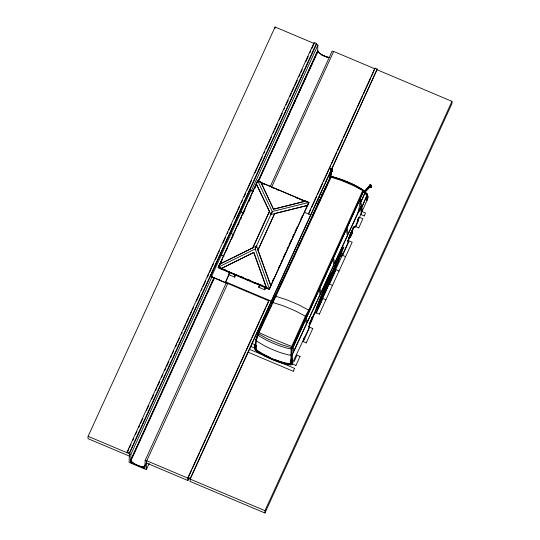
<?xml version="1.0" encoding="UTF-8"?>
<svg xmlns="http://www.w3.org/2000/svg" width="540" height="540" viewBox="0 0 540 540"><rect width="100%" height="100%" fill="white"/><g stroke="black" fill="none" stroke-linecap="round" stroke-linejoin="round"><path stroke-width="0.81" d="M367.801 197.201L366.714 193.496L367.774 196.405L367.74 198.254L366.768 200.934L355.003 227.327L353.545 226.712M365.573 192.53L366.822 193.624L367.713 195.851L367.74 198.254M253.584 191.538L249.784 189.938L210.391 276.176L218.417 279.848L219.287 279.248L219.618 280.354L227.651 283.743L146.671 461.018L145.172 460.384L226.402 282.562M332.201 170.107L332.053 171.261L331.094 170.856M322.988 292.079L322.859 289.103L327.544 279.031L327.476 287.449L322.778 297.736L322.988 292.079L327.706 280.942M366.775 200.812L367.281 194.744L363.13 190.073L354.53 185.105A154.744 152.294 59 0 0 340.868 179.341L333.545 177.039L330.44 176.884L272.106 302.954M290.918 361.544L291.067 348.935L292.329 345.154L305.438 316.13L308.738 310.048L362.664 190.782M322.387 298.735L322.441 289.737M367.281 194.744L367.099 200.05M367.747 196.169L367.349 199.348M367.443 197.816L367.389 199.179L367.457 197.471M314.084 43.456L275.076 27L88.108 436.313L88.027 438.649L129.323 456.077M127.15 452.783L127.183 451.805L314.159 42.491L316.406 43.443L316.373 44.422L129.404 453.735M316.406 43.443L129.438 452.75L129.101 462.348L146.374 469.631L149.175 463.502M145.172 460.384L144.882 468.531L130.619 462.51L130.903 454.37L212.132 276.541M146.374 469.631L146.684 460.742L265.005 510.658L264.924 513L190.148 481.451L190.256 478.413L330.608 171.153M146.597 463.077L187.893 480.506L188.001 477.461L268.981 300.186L268.954 300.888L219.625 280.078L219.281 279.524L218.417 279.848M211.356 276.872L250.756 190.627M218.862 267.118L218.828 268.103L269.129 289.332L307.847 204.572M229.703 272.471L225.41 282.515L229.939 272.592M249.784 189.938L252.869 191.525M248.225 352.262L293.274 371.27M249.541 349.387L266.632 356.481M250.85 346.511L255.515 348.361M256.338 245.977L219.49 264.236L218.113 267.253L269.372 288.927L308.988 202.392L272.464 211.464L271.087 214.481L307.611 205.409L308.988 202.392L305.836 201.062L273.537 209.291L260.793 182.054L257.634 180.725L219.713 264.337M252.167 343.643L255.224 344.81M256.041 349.38L255.508 348.779L255.751 349.312C252.855 344.966 256.905 341.233 255.751 349.312L256.169 345.749L255.116 344.662L256.169 345.749M255.11 348.685L255.265 344.304M255.278 346.059L255.967 339.491L257.641 334.105L275.184 296.298M275.022 28.559L275.076 27M269.129 289.332L269.163 288.347M271.208 301.84L271.235 301.138L225.43 281.812M291.965 363.339L291.425 364.001L290.257 363.812L290.385 360.187L291.931 360.194L292.093 359.714M291.425 364.001L291.553 360.376L291.931 360.194L291.803 363.818L290.257 363.812M294.212 361.382L297.034 355.084L300.038 356.474M294.59 368.395L278.282 361.395M295.9 365.519L300.038 356.353M303.21 341.685L309.778 327.193L312.781 328.577M308.192 203.81L308.232 202.824M303.554 339.275L304.425 337.109M303.757 339.363L304.628 337.196M306.214 342.947L312.781 328.462M310.608 215.595L310.628 214.893L304.418 212.274M317.621 52.387L317.878 45.056L316.373 44.422M316.514 202.777L318.047 203.303M317.824 199.901L320.159 200.765M319.14 197.026L320.693 197.566M316.339 312.937L322.913 298.445L325.91 299.828M320.45 194.15L322.785 195.014M319.343 314.199L352.181 242.217L349.178 240.948L342.603 255.44M319.754 304.297L320.915 301.543L319.775 303.75M320.706 301.455L320.733 302.501L320.699 301.725M327.868 286.74L327.908 277.952M329.474 284.189L336.042 269.696L339.046 271.08M332.208 276.541L333.079 274.374M332.411 276.622L333.281 274.462M332.478 285.451L329.474 284.067M341.746 256.169L342.907 253.658L341.746 256.169L341.759 255.623M341.847 255.177C342.286 256.77 343.629 249.966 342.056 255.265M342.711 253.287L342.664 254.144M345.607 256.709L342.61 255.319M350.001 235.177L350.568 235.751L351.128 234.347M355.738 226.692L358.56 220.516M358.722 219.031C354.051 227.502 361.348 212.868 357.696 219.767M357.858 220.914L358.729 218.754M357.683 220.05L358.553 217.883M357.656 220.833L358.756 217.971M358.742 227.961L362.88 218.788L358.999 217.154M361.145 213.894L361.058 206.489L292.262 354.807L291.917 363.629L291.344 364.5C281.9 364.277 273.125 359.37 264.6 355.685M361.537 213.037L361.719 207.731L366.95 195.629M362.225 209L361.699 210.762L362.225 209L361.921 210.114M361.908 210.634L362.32 209.257M364.19 216.034L365.506 213.044L361.625 211.403M367.362 196.155C368.294 196.371 366.964 199.118 367.801 197.235M371.446 76.525L374.976 68.148L377.231 69.1L331.661 169.493M377.204 69.802L451.973 101.351L451.892 103.687L264.924 513M255.299 344.79L255.393 342.279M291.816 362.171L291.829 363.818C278.917 362.914 266.105 356.616 255.582 349.184L256.365 340.531L259.018 332.64L330.993 177.417M330.878 170.66L330.359 169.081L331.493 168.386L332.06 168.622L332.12 169.331L330.764 176.756L333.545 177.039L340.868 179.341A152.334 150.889 73 0 1 354.625 185.126C359.289 187.36 364.001 189.931 367.132 194.15M330.021 177.917L330.878 169.067L331.493 168.386L330.629 169.162L329.886 176.384L330.217 177.998M291.809 360.531L291.776 348.854L292.903 345.478L305.957 316.562L309.265 310.48L363.623 190.62M330.257 177.383L331.425 168.865L332.343 169.034L332.053 171.261M330.466 177.478L331.769 169.02M350.568 235.751L350.987 234.59M349.623 237.026L349.576 237.499L349.927 237.026M351.135 234.38L351.371 233.854L351.027 234.704M351.277 232.99L350.514 235.13M351.81 231.964L351.338 232.2M351.284 233.644C350.48 234.326 352.714 233.618 350.71 234.617M350.845 234.617L351.216 233.55M351.547 234.522L351.83 233.806M325.242 189.243L326.612 185.166M349.67 236.804L349.812 237.188M358.074 212.524L359.464 206.165L359.154 201.069L359.917 199.22L361.01 206.192L348.131 233.948L347.132 227.556L359.154 201.069M332.242 171.241L332.06 168.622L332.168 169.344M314.354 312.404L315.853 313.031L347.544 243.668L348.59 238.882L351.243 232.544C353.477 232.409 350.453 234.468 351.257 232.551C351.938 231.721 354.166 224.262 355.003 227.327M349.954 236.27C350.008 235.386 351.216 235.96 350.622 236.594L349.61 236.466L350.575 236.527M350.831 236.027L349.853 235.852L349.61 236.466M351.567 233.53L351.959 232.288M369.765 187.07L371.135 187.643L370.946 185.031L369.495 185.139L369.475 186.422M371.054 185.747L370.946 185.031L370.886 186.145L365.762 191.518L364.487 192.605L364.034 192.416M371.223 186.496C372.161 185.443 369.178 184.032 370.049 185.612M371.135 187.643L371.277 185.888M326.288 187.09L327.011 184.316L330.176 177.471M270.648 307.199L271.249 304.918M298.505 246.652L298.931 245.045M299.086 245.761L299.72 243.331M312.174 217.397L312.775 215.102M312.755 216.466L313.565 213.394L325.715 186.962M326.038 187.367L326.423 185.902M285.498 274.732L285.883 273.287M284.715 276.433L285.1 275.002L272.038 303.21M333.315 272.363L328.826 281.009L338.445 257.546L342.34 249.035L343.805 246.942L337.952 262.44L327.949 284.276M334.699 268.151L337.885 259.565L341.705 251.836L338.047 261.522L334.699 268.151L335.833 264.681M350.474 234.617L350.386 235.17M327.679 281.732L322.913 293.969L327.564 285.012L322.859 295.562M329.96 277.54L328.826 281.009M349.596 236.952L349.745 236.527M351.81 232.706L351.979 231.734L351.628 232.207M322.913 293.969L324.088 290.392M370.946 187.67L371.25 187.198M257.492 335.927L258.444 332.775M257.351 336.4L255.967 339.491L256.365 340.531L258.201 342.103L265.505 346.329A122.357 113.987 7.1 0 0 280.523 352.661L288.718 354.983L291.931 355.084L292.059 349.198A2.997 0.493 -68.4 0 1 293.099 345.64L306.106 316.811L309.413 310.736M258.68 331.985L330.723 176.742M260.793 182.054L273.537 209.291M350.244 235.184L349.846 236.048L350.541 236.041L350.244 237.101L349.616 236.77L350.447 235.271M350.312 236.459L349.873 236.075L350.129 235.177M351.236 233.26L351.857 233.516L351.236 233.26L351.473 232.841M351.554 232.571L352.168 232.835L351.857 233.516M255.967 339.916L259.051 331.196M349.475 236.567L349.819 235.676M349.677 236.655L349.967 235.845M351.108 234.495L350.453 234.218L350.71 233.591L351.709 234.023M229.433 272.363L228.717 274.624L234.725 277.162L235.71 275.002M265.741 287.672L264.755 289.832L258.748 287.293L259.463 285.032M351.331 233.388L351.567 232.835M351.877 232.814L351.445 233.786M349.582 236.223L350.089 235.251L351.068 235.703L350.237 234.772L350.851 235.049M349.886 235.184L349.67 236.048L350.73 236.169M349.785 236.311L350.507 234.529M351.587 233.395L351.715 233.03M327.638 282.832L326.768 286.132M350.669 234.819L351.331 235.082L351.068 235.703M364.487 192.605L363.798 192.173L370.352 184.997M322.569 293.47L320.895 298.985L317.081 306.72L322.589 292.91M323.872 292.552L326.14 285.275M350.541 235.427L351.439 233.226M328.043 281.698L337.203 260.496M351.263 232.801L351.54 232.193L352.168 232.524M350.244 237.101L350.501 236.419M329.447 280.267L332.012 272.423M335.205 265.444L332.64 273.274M335.32 267.415L337.885 259.565M370.474 187.508L371.075 187.225M349.866 235.42L350.257 234.448M350.069 235.507L350.615 234.164M350.744 234.394L350.953 233.631L350.582 234.367M350.879 234.536L350.892 234.239M351.284 234.198L351.493 233.726M322.967 292.417L323.46 291.154M264.857 355.84L257.195 351.385L254.934 349.144L255.17 348.125L255.035 349.529L257.297 351.769L264.701 356.069A126.927 121.635 2 0 0 279.902 362.482L288.191 364.804L291.607 364.662L308.394 329.373L309.697 323.845L312.755 316.825L315.401 312.053L315.853 313.031M269.696 357.615L269.534 358.02L269.777 357.426L260.537 353.012L257.357 350.98L255.494 349.373L255.089 348.314M274.84 359.782L274.678 360.187L274.921 359.593L284.56 363.15L288.252 364.014L290.75 364.244L291.829 363.818M255.231 345.141L255.211 345.89L256.142 346.586M255.163 347.099L255.143 347.848L256.075 348.543M254.995 348.287L255.137 347.936M351.115 234.617L351.317 234.171M322.468 296.359L316.447 309.521L314.982 311.614L322.616 292.052M350.447 234.617L350.622 234.191M350.183 236.662L351.135 234.617M350.318 234.306L350.608 233.638M350.541 234.448L350.811 233.726M350.75 235.454L350.933 235.042M293.544 352.019L293.26 346.93L305.667 319.444L306.376 323.959L293.524 351.662M328.097 280.051L331.331 273.348M127.501 452.021L128.898 448.949M129.6 447.417L131.004 444.353M132.752 440.519L133.805 438.224M135.554 434.389L136.951 431.325M138.706 427.491L139.752 425.189M140.454 423.657L142.904 418.291M146.408 410.63L148.858 405.263M151.659 399.127L153.758 394.531M155.513 390.697L156.911 387.632M157.613 386.1L159.712 381.496M161.46 377.669L162.864 374.598M164.612 370.771L165.665 368.469M166.367 366.937L168.817 361.57M170.566 357.737L171.619 355.442M172.314 353.902L173.718 350.838M175.466 347.004L176.87 343.94M177.572 342.407L179.672 337.81M181.42 333.976L182.122 332.444M183.519 329.38L185.625 324.776M186.32 323.244L188.771 317.878M189.472 316.346L191.572 311.749M192.274 310.216L193.678 307.152M196.479 301.016L199.625 294.118M201.38 290.284L202.082 288.752M203.128 286.457L205.578 281.09M207.333 277.256L208.73 274.192M209.432 272.66L211.532 268.056M212.234 266.524L213.631 263.459M215.386 259.625L217.485 255.029M218.187 253.496L219.584 250.425M223.088 242.764L225.538 237.398M227.286 233.564L227.988 232.031M229.041 229.73L231.491 224.37M234.293 218.234L237.445 211.336M238.14 209.804L239.544 206.739M241.292 202.905L242.345 200.603M244.094 196.776L245.498 193.705M247.246 189.878L248.299 187.576M248.994 186.044L251.451 180.677M254.948 173.009L257.398 167.643M258.1 166.111L259.504 163.046M260.199 161.514L262.305 156.917M264.053 153.083L264.755 151.551M266.153 148.487L268.252 143.883M268.954 142.351L271.404 136.984M273.159 133.15L274.205 130.856M274.907 129.323L277.358 123.957M279.106 120.123L282.258 113.225M284.013 109.391L284.708 107.858M286.112 104.794L288.212 100.197M289.966 96.363L291.364 93.299M292.066 91.76L294.165 87.163M294.867 85.631L297.317 80.264M299.066 76.43L300.119 74.135M300.821 72.603L302.218 69.532M305.721 61.87L308.171 56.504M309.92 52.67L310.622 51.138M311.675 48.836L314.125 43.47M251.35 190.694L317.878 45.056M270.783 214.36L256.257 183.742L257.634 180.725L272.16 211.336M257.715 181.015L218.322 267.388L219.017 265.862M214.036 277.661L130.707 460.087L131.072 460.445A7.378 1.958 24.6 0 0 137.754 465.406A7.378 1.958 24.6 0 0 144.585 466.148L145.672 464.569M220.259 264.067L222.352 259.484M226.186 251.087L227.232 248.798M232.112 238.106L233.165 235.811M238.046 225.126L239.092 222.831M240.833 219.017L241.535 217.492M242.926 214.434L245.018 209.851M248.859 201.454L250.952 196.871M254.786 188.474L256.406 184.91M258.154 181.082L317.675 50.774L318.047 51.138A7.378 1.958 24.6 0 0 322.151 54.844A7.378 1.958 24.6 0 0 329.528 57.49M131.044 459.52L214.07 277.776M258.208 181.143L317.669 50.976C319.856 54.844 324.857 56.376 328.934 57.551M273.699 147.785L278.944 136.31M279.639 134.777L283.838 125.597M285.586 121.77L289.778 112.583M291.526 108.756L295.724 99.576M296.42 98.044L301.664 86.562M302.366 85.037L307.611 73.555M308.306 72.023L312.505 62.843M313.2 61.31L315.65 55.951M316.346 54.425L317.743 51.361M131.072 460.445L214.407 278.019M258.525 181.44L318.047 51.138M130.619 462.51L131.321 460.978M270.169 186.746L332.141 51.077L333.646 51.712M271.613 187.245L333.653 51.428L374.949 68.85M144.585 466.148L145.638 463.846M233.928 257.297L252.734 247.982L269.453 211.383L256.257 183.742M269.379 288.792L255.258 249.122L256.642 246.105L270.844 285.903L269.467 288.92L218.113 267.253L255.11 249.035L272.315 211.376M270.844 285.903L257.931 250.175L274.651 213.577L307.611 205.409M258.748 287.293L259.403 285.856M272.302 281.475L273.699 278.417M278.235 268.488L279.625 265.437M281.131 262.076L281.833 260.543M283.115 257.803L285.208 253.22M287.064 249.082L287.766 247.556M289.049 244.823L291.141 240.239M292.302 237.627L293.699 234.569M294.975 231.842L297.068 227.259M300.901 218.862L301.948 216.567M308.381 213.941L374.976 68.148M187.981 478.163L191.484 470.489M192.186 468.956L199.544 452.837M200.246 451.305L205.504 439.79M206.206 438.257L211.464 426.749M212.166 425.21L219.53 409.097M220.232 407.558L225.491 396.05M226.186 394.511L231.444 383.002M232.146 381.47L239.51 365.351M240.212 363.818L245.471 352.303M246.173 350.771L251.431 339.262M252.133 337.723L259.49 321.611M260.192 320.072L265.451 308.563M266.153 307.031L268.61 301.658M308.704 213.881L310.804 209.27M311.506 207.738L316.764 196.229M317.466 194.697L322.724 183.181M323.426 181.649L330.784 165.537M331.486 163.998L336.744 152.489M337.446 150.957L342.704 139.448M343.406 137.909L350.764 121.797M351.466 120.265L356.724 108.756M357.426 107.217L362.684 95.708M363.386 94.176L370.744 78.057M187.893 480.506L188.946 478.204M331.661 168.851L377.231 69.1M190.228 479.115L330.615 171.794M351.938 233.246L352.168 232.835M293.281 371.156L294.59 368.28M265.005 510.658L451.973 101.351M298.998 244.782L299.788 243.074M312.842 214.846L313.632 213.131M350.602 233.753L351.169 232.49M350.811 233.779L351.007 233.307M350.548 235.312L350.156 236.23M323.008 291.188L325.458 286.207M328.07 280.874L329.332 278.303M350.703 233.793L351.155 232.99L350.993 233.388M350.21 236.014L350.379 235.676M350.568 235.845L350.014 236.952M350.939 233.044L351.628 232.011L351.493 232.429M351.169 233.03L351.378 232.578M293.004 362.421L291.769 364.601L291.674 364.223M363.974 192.24L370.319 185.274L371.007 185.74L370.805 185.22L364.183 192.335M351.338 232.706L351.54 232.281M321.57 298.073L320.895 298.985M350.919 234.178L351.567 234.38M349.873 237.188L350.069 236.804M361.719 207.731L361.341 208.312L361.058 206.489M358.121 212.828L361.327 208.595M255.197 348.881L254.927 348.719M370.055 184.91L364.885 191.153L365.762 191.518M363.623 190.883L293.26 346.93M349.994 235.346L350.588 235.602M232.423 258.046L219.49 264.236M291.249 360.072L290.385 360.187M330.359 169.081L332.289 169.891M291.121 363.805L290.507 363.98L290.635 360.349L291.553 360.376M273.604 209.068L305.836 201.062M274.651 213.577L257.931 250.175M291.776 348.854L288.725 348.617L280.962 346.302A109.661 85.988 15.2 0 1 266.747 340.308L259.808 336.42L257.654 334.463M330.656 176.81L333.416 177.228L340.7 179.618A159.037 140.312 34.4 0 1 354.308 185.355L363.461 190.647M272.376 302.387L282.4 305.512A105.071 45.394 25.8 0 1 296.312 311.384L305.957 316.562M275.393 296.19L285.505 299.349A106.873 46.184 25.8 0 1 299.531 305.269L309.265 310.48M292.012 347.868L281.435 344.655A108.216 53.035 19.5 0 1 267.314 338.702L258.032 333.524M330.629 169.162L331.243 169.209M330.554 177.019L340.403 180.178A162.419 102.661 27.8 0 1 353.977 185.909L363.326 190.85M284.668 363.71L288.367 364.581M369.252 185.49L371.176 186.3M283.898 363.467L280.071 362.259A127.109 121.811 2 0 1 265.552 356.184M292.417 346.667L282.157 342.65A107.19 13.048 22.1 0 1 268.11 336.724L258.525 332.37M331.749 170.667L332.357 170.789L332.39 169.479M331.425 168.865L330.858 168.804L331.526 168.865M369.981 185.139L370.319 185.274M321.347 54.783L328.104 57.632M332.134 168.912L331.04 168.696M360.308 214.279L364.19 215.919M258.471 181.332L308.765 202.689L258.485 181.481M262.568 183.56L264.89 184.538M271.856 187.481L273.402 188.129M276.5 189.439L278.822 190.418M295.846 197.6L298.168 198.578M299.714 199.233L302.036 200.212M355.738 226.577L358.742 227.84M351.398 232.457L352.013 232.72M351.155 232.7L351.776 232.963M351.209 232.767L351.884 233.064M351.007 233.057L351.932 233.442M351.196 233.692L351.81 233.955M350.561 233.901L351.668 234.313M350.116 234.981L350.73 235.244M349.772 236.574L350.386 236.837M240.914 211.91L243.736 213.097M231.066 233.469L233.888 234.657M221.218 255.029L224.039 256.223M219.638 267.449L221.954 268.427M223.506 269.082L225.828 270.061M241.306 276.588L243.628 277.567M248.272 279.531L249.818 280.179M256.784 283.122L259.106 284.101M260.651 284.756L262.973 285.734M220.138 268.232L221.69 268.886M228.656 271.822L230.978 272.808M232.531 273.456L241.043 277.054M242.595 277.709L244.917 278.687M246.463 279.335L248.785 280.321M250.337 280.969L252.659 281.954M254.205 282.602L256.527 283.588M264.276 286.855L266.598 287.834M316.346 312.815L319.349 314.084M210.391 276.176L218.423 279.572M303.217 341.564L306.214 342.832M292.025 363.764L295.906 365.405M127.183 451.805L129.438 452.75M188.001 477.461L190.256 478.413M88.108 436.313L130.903 454.37M367.673 196.567L367.402 197.924M260.003 353.167L255.602 349.933M290.358 361.024L291.519 361.213L292.059 360.551M290.291 362.975L291.452 363.163L291.992 362.502M370.13 185.618L370.886 186.145M366.12 193.847L367.254 194.832L367.726 196.094L367.335 195.527M269.453 211.383L252.734 247.982M367.281 197.215L367.7 197.836M367.578 195.23L367.463 196.054L367.166 194.589M367.349 196.951L367.76 197.593M255.191 348.563L255.582 349.184M291.438 364.885L291.917 363.629L291.789 358.061M290.588 364.649L290.689 365.033M255.339 349.772L255.434 350.156M330.824 169.634L330.608 168.73M273.274 148.169L273.348 148.554M342.684 253.597L342.731 253.942M264.553 286.895L264.755 289.832M234.515 274.226L234.725 277.162M144.963 466.31A7.783 2.066 24.6 0 1 142.817 466.999L141.001 466.648A7.783 2.066 24.6 0 1 137.754 465.521L135.554 464.481A7.783 2.066 24.6 0 1 132.732 462.74L131.436 461.626A7.783 2.066 24.6 0 1 130.694 460.289M312.383 316.211A4.104 0.432 -67.1 0 1 312.424 316.622M312.248 317.318A4.104 0.432 -67.1 0 1 309.616 323.372M309.319 323.737A4.104 0.432 -67.1 0 1 309.177 323.737M312.525 316.224A4.3 0.452 -67.1 0 1 312.431 316.791M312.322 317.196A4.3 0.452 -67.1 0 1 309.757 323.204M309.386 323.771A4.3 0.452 -67.1 0 1 309.157 323.959M311.978 317.365A3.908 0.412 -67.1 0 1 311.843 317.79M311.681 318.276A3.908 0.412 -67.1 0 1 311.276 319.349M311.047 319.91A3.908 0.412 -67.1 0 1 310.804 320.476M310.561 321.023A3.908 0.412 -67.1 0 1 310.318 321.55M310.082 322.029A3.908 0.412 -67.1 0 1 309.65 322.826M351.581 230.897A4.104 0.432 -67.1 0 1 351.27 232.052M348.962 237.337A4.104 0.432 -67.1 0 1 348.604 237.877M351.655 230.742A4.3 0.452 -67.1 0 1 351.331 231.944M348.914 237.485A4.3 0.452 -67.1 0 1 348.543 238.046M348.678 237.242A3.713 0.392 -67.1 0 1 348.53 237.445M351.324 230.756A3.908 0.412 -67.1 0 1 351.297 230.978M352.985 227.86A7.229 0.763 -67.1 0 1 350.298 236.513M349.846 237.478A7.229 0.763 -67.1 0 1 347.497 241.029M347.47 240.786A7.229 0.763 -67.1 0 1 347.517 240.388M353.12 227.691A8.012 0.844 -67.1 0 1 352.991 228.299M348.435 239.504A8.012 0.844 -67.1 0 1 348.01 240.253M313.99 313.497A7.229 0.763 -67.1 0 1 312.255 319.646A7.229 0.763 -67.1 0 1 308.603 326.754M313.834 314.017A8.012 0.844 -67.1 0 1 313.632 314.773M308.853 325.978A8.012 0.844 -67.1 0 1 308.482 326.585M350.413 234.077L350.217 234.529L350.44 234.036M366.842 195.5L361.733 207.454L360.923 202.304L364.973 193.259L366.842 195.5M319.221 289.4L306.443 317.723L307.152 322.279L320.031 294.516L319.221 289.4M332.795 259.328L320.004 287.685L320.814 292.835L333.693 265.072L332.795 259.328M346.356 229.277L333.565 257.614L334.469 263.392L347.348 235.636L346.356 229.277M363.406 191.491L360.308 198.362L360.835 201.67L364.75 192.996L363.406 191.491M221.326 268.522L253.841 252.41L266.375 287.523L253.78 252.477L221.326 268.522"/></g></svg>
